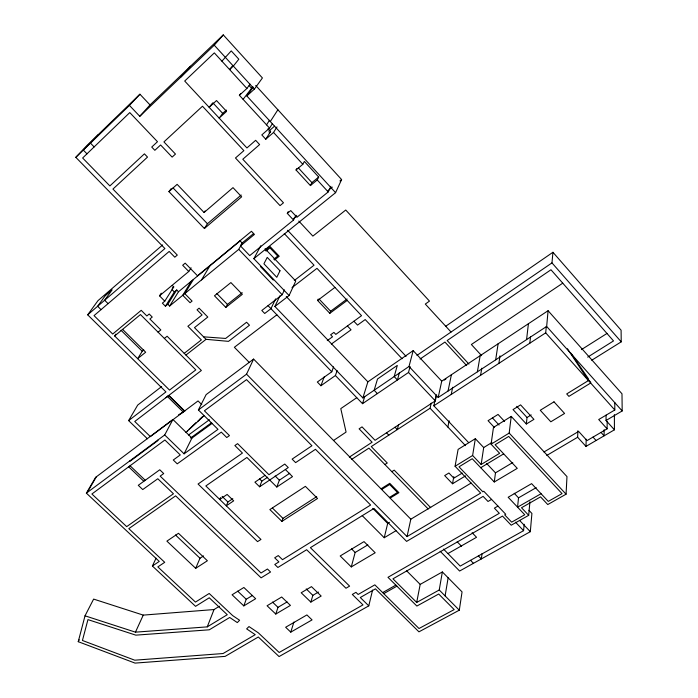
<?xml version="1.0" encoding="UTF-8"?>
<svg xmlns="http://www.w3.org/2000/svg" width="698" height="698" viewBox="0 0 698 698"><rect width="100%" height="100%" fill="white"/><g stroke="black" fill="none" stroke-linecap="round" stroke-linejoin="round"><path stroke-width="1.05" d="M543.951 451.99L578.642 431.425L587.018 440.613L607.112 428.842L607.164 421.26M577.9 430.745L577.63 437.245L585.98 446.397L614.423 429.811L606.03 420.484L606.073 415.109M604.154 429.706L604.093 435.831L601.004 432.42M585.98 446.397L586.207 439.199M219.416 606.23L214.033 609.546L143.256 615.113L93.628 599.093L85.016 615.819L78.246 641.689L135.037 663.1L225.122 656.382L258.304 637.012L279.069 656.565L368.78 605.855L360.281 597.523L375.428 588.85L418.94 631.83L459.301 610.183L462.059 591.895L442.358 571.95L439.225 589.993L416.689 602.444L392.957 578.817L502.508 516.092L511.206 525.21L528.691 515.325L521.511 507.743L540.549 496.871L547.755 504.549L566.069 494.193L566.977 476.594L511.233 416.392L493.469 427.42L491.078 444.181L499.646 453.299L481.14 464.502L472.616 455.497L475.338 438.684L483.697 447.549L481.14 464.502M440.15 551.228L459.607 571.034L530.314 531.684L531.911 513.458L528.918 510.29M606.03 420.484L622.188 410.948L546.665 326.446L548.078 310.706L441.729 381.143L438.196 397.485L409.011 366.476L413.172 350.64L441.729 381.143M528.691 515.325L529.922 501.801M607.112 428.842L598.71 419.524L614.798 409.988L545.705 332.841L546.281 326.507M591.73 360.247L621.229 341.846L551.978 262.893L552.938 252.275L445.804 326.202M443.544 549.099L460.209 566.095L523.579 530.672L524.181 524.25M514.234 493.303L518.527 497.84L517.558 507.167L541.055 493.713M526.344 424.009L513.03 409.586L520.595 404.875L533.935 419.367L526.344 424.009L527.025 417.5L516.747 406.349M529.826 343.198L530.532 336.829M526.58 339.594L528.412 323.732M566.069 494.193L509.182 433.083L511.233 416.392M494.271 481.986L472.223 458.726L459.005 466.814L482.841 491.802L483.793 491.244L505.727 514.251L504.68 514.854L511.651 522.165L524.748 514.74L508.161 497.255L531.606 483.644L548.27 501.408L562.03 493.617L508.72 436.416L495.118 444.731L517.27 468.358L494.271 481.986L495.484 472.851L486.558 463.402M482.048 553.671L481.332 558.941L478.392 555.931M498.895 363.361L500.004 355.849M495.667 359.845L498.11 343.8M445.106 595.909L448.133 577.796M480.59 375.297L481.786 368.212M477.38 371.825L480.172 355.683M462.207 473.087L453.848 478.165L448.901 473.008L444.67 475.591L452.513 483.758L453.796 476.594M407.039 536.596L410.825 519.181L253.61 359.086L246.551 374.172L407.039 536.596L480.678 493.076L455.07 466.255L458.106 449.381L475.338 438.684M416.689 602.444L420.187 584.392L442.358 571.95M447.88 427.045L449.119 420.772M451.24 394.44L452.679 387.285M448.046 391.037L451.397 374.739M468.55 442.523L433.833 405.782L436.093 395.522M349.34 457.12L372.113 442.218L359.104 428.834L362.035 426.879L375.053 440.298L435.308 400.888L436.651 394.745M384.895 464.528L387.268 463.018L371.266 446.58L430.081 408.234L431.224 403.095M368.78 605.855L372.575 590.089M362.262 515.665L384.232 537.739L387.687 523.395L389.475 522.322M398.61 424.532L397.31 429.602L395.033 427.228M337.143 370.621L335.406 375.533L362.532 403.671L408.505 372.462L410.066 366.494M351.286 566.924L375.184 552.764L364.016 541.622L340.188 555.966L351.286 566.924L355.16 552.476L367.863 544.868M399.369 372.845L397.424 379.991L394.196 376.58L397.31 365.394L377.513 378.988L374.154 390.252L377.365 393.602M310.846 602.086L321.167 596.04L311.474 586.643L301.187 592.759L310.846 602.086L312.861 595.35L318.454 592.052M362.532 403.671L364.705 396.604M279.95 295.76L274.89 306.474L362.89 397.93L367.872 381.841L413.172 350.64M290.778 632.144L312.058 619.894L306.902 614.938L285.648 627.258L290.778 632.144L293.893 622.066M275.78 614.057L290.429 605.402L281.687 597.008L267.072 605.759L275.78 614.057L277.996 607.339L287.105 601.929M281.896 521.38L317.546 498.477L305.384 486.349L269.856 509.575L281.896 521.38L282.96 518.378L316.691 496.662M335.406 375.533L320.932 385.741L317.328 382.024L331.786 371.781L333.548 366.886M243.811 605.899L255.66 598.71L243.872 587.489L232.076 594.783L243.811 605.899L246.228 599.259L252.571 595.385M320.932 385.741L324.195 376.859M265.004 475.355L254.918 482.17L259.604 486.785L288.265 467.555L284.767 464.065L268.966 474.719L237.582 443.64L234.868 445.551L242.442 453.054L198.058 484.028L257.545 541.631L260.965 539.441L205.823 485.956L246.909 457.46L276.809 487.038L279.383 480.18L289.775 473.244M318.183 299.093L317.616 300.463L329.822 313.315L330.634 311.238L347.089 299.006M85.016 615.819L135.447 632.161L207.245 626.874L214.033 609.546M259.604 486.785L261.837 481.14L267.692 477.196M232.818 498.686L227.906 502.002L226.3 505.823L233.69 500.841L227.12 494.446L219.739 499.463L220.559 497.561M195.693 568.329L207.385 560.756L178.479 533.298L166.892 541.133L195.693 568.329L199.994 558.243L203.563 555.913M274.89 306.474L289.085 295.551L295.751 281.041L265.048 248.732M135.447 632.161L143.256 615.113M289.085 295.551L253.845 258.67L335.59 192.665L341.619 179.569L255.721 85.479M275.597 298.919L270.955 308.673L264.708 313.481L261.811 310.479L282.175 294.731L284.435 289.906M207.245 626.874L227.26 614.711L209.252 597.785L195.562 606.335L152.382 566.008L156.082 558.173M253.575 233.577L242.11 243.009L240.461 245.905L249.727 255.599L293.526 220.062L287.306 213.405L290.752 210.587L296.982 217.261L328.217 191.924L330.869 186.322M191.924 438.082L172.929 419.481L164.711 434.967L184.098 453.831L191.924 438.082L212.157 423.346M202.752 416.392L199.375 419.507M196.007 422.622L189.018 429.349M197.438 421.566L199.122 420.013M317.232 179.971L318.698 177.039L304.372 161.439L302.827 164.3L296.039 169.998L310.409 185.581L317.232 179.971L328.217 191.924M293.526 220.062L295.961 215.272M187.343 430.893L187.596 430.396M184.098 453.831L217.994 429.349L198.38 409.953L206.137 394.614L253.61 359.086M78.246 641.689L79.197 639.813M310.409 185.581L311.91 182.632L318.698 177.039M178.618 414.813L184.743 411.035L168.933 395.461L167.965 396.01M182.606 412.422L181.637 412.946M183.766 411.558L184.743 411.035M287.306 213.405L288.23 211.625M253.845 258.67L260.808 245.713M225.82 307.408L242.302 294.355L230.898 282.577L214.478 295.786L225.82 307.408L227.426 304.433L242.215 292.706M296.039 169.998L296.825 168.55M130.29 465.374L130.064 465.767L145.245 480.268M165.714 397.747L168.933 395.461M169.631 306.047L178.479 291.755L176.725 289.975L167.834 304.232L169.631 306.047L238.733 249.361L242.372 242.965M87.18 492.552L96.368 476.795M152.382 566.008L159.249 561.436L86.378 493.146L95.582 477.38L172.929 419.481M147.383 438.763L128.633 420.615L137.689 405.093L161.666 386.535M201.513 279.898L209.889 265.868M193.407 279.453L184.778 293.622L192.09 301.056L190.048 302.714L182.736 295.289L191.4 281.111M143.823 349.986L142.235 351.269L137.663 358.65L145.673 352.22L122.604 329.369M167.834 304.232L165.409 306.221L162.364 303.15L164.78 301.161L159.51 295.83L188.765 271.496L191.078 267.796M165.409 306.221L174.343 291.947L176.725 289.975M272.482 123.563L269.559 128.127L261.811 134.915L265.772 139.216L273.537 132.446L276.993 126.931M164.78 301.161L173.75 286.948L172.275 285.456M265.772 139.216L270.606 131.573L268.006 128.746M171.176 188.617L168.942 191.627L204.392 228.508L207.437 223.753L241.194 195.012M159.51 295.83L161.212 293.186M270.3 121.531L277.891 109.769M266.54 124.837L269.48 120.292M168.942 191.627L177.126 184.342L204.078 212.497L205.107 210.944M114.664 335.965L140.455 314.554L195.824 369.879L169.527 390.086L114.664 335.965L115.868 334.159M335.59 192.665L246.839 95.958L254.395 89.108L262.422 77.949L223.273 34.9L150.035 104.927L139.792 116.304L129.427 105.398L139.923 94.221L150.035 104.927M128.633 420.615L165.95 391.918L87.678 314.824L97.947 300.681L162.634 244.928M246.839 95.958L253.121 87.294M243.105 99.352L252.798 86.7M269.559 128.127L239.388 95.303L246.9 88.463L250.05 84.179M239.388 95.303L240.67 93.576M226.353 110.066L222.688 113.399L219.172 118.102L226.562 111.383L216.52 100.556L209.164 107.335L212.166 103.487M232.661 65.725L229.59 69.564L233.333 66.074L238.821 59.208L231.239 50.893L221.894 61.162M139.792 116.304L214.242 45.187L223.273 34.9M180.948 76.998L190.537 66.205M87.678 314.824L164.911 248.54L75.812 157.32L87.084 145.428L139.923 94.221M75.812 157.32L129.427 105.398M185.956 432.446L203.938 415.834M268.782 131.207L274.497 126.207M269.088 132.908L270.606 131.573M204.078 212.497L232.992 187.64L241.656 196.827L204.392 228.508M172.162 288.265L173.75 286.948M178.479 291.755L240.697 240.461M240.461 245.905L254.43 234.423L251.454 231.291L197.508 275.789L185.179 263.155L182.675 265.257L188.765 271.496M293.43 218.701L296.816 215.952M328.095 190.554L332.318 187.125M339.926 180.939L341.619 179.569M158.08 332.169L160.828 329.945L149.878 318.995L152.243 317.049L149.215 314.013L146.85 315.967L141.214 310.322L112.71 334.037L94.038 315.618L169.178 251.437L174.805 257.196L177.301 255.075L112.936 189.071L147.514 157.085L144.416 153.857L109.883 185.93L82.643 158.001L129.767 112.587L157.486 141.711L151.736 147.051L154.843 150.306L160.601 144.983L172.136 157.102L175.468 154.066L163.925 141.912L202.49 106.227L243.864 150.646L235.47 157.992L280.038 205.631L283.475 202.795L242.799 159.24L259.621 144.573L255.66 140.307L246.935 147.95L184.708 81.038L214.321 52.891L246.9 88.463M265.284 250.329L270.004 246.516L279.226 256.236L274.489 260.014M266.008 251.097L269.986 247.895L277.743 256.07L273.756 259.246M164.362 338.443L167.11 336.235L201.364 370.498L134.749 421.487L150.367 436.608L198.049 400.922L201.792 404.639M184.211 353.345L201.373 339.891L187.884 326.28L202.08 314.938L197.037 309.825L199.087 308.176L207.803 317.049L194.48 327.632L206.058 339.333L228.525 341.357L249.474 325.216L246.586 322.249L225.655 338.443L203.58 336.829M185.938 355.073L206.058 339.333M294.268 280.552L314.039 265.205L284.269 233.577M292.017 287.637L316.979 268.337L361.547 315.679L335.817 334.403L333.906 332.396L330.616 334.787L332.536 336.794L327.275 340.624M276.87 314.807L234.371 347.29L249.43 362.594M317.616 300.463L334.927 287.401M86.378 493.146L164.711 434.967M198.38 409.953L246.551 374.172M329.822 313.315L347.185 300.428M188.512 435.02L209.426 419.707M190.519 438.056L211.442 422.796M331.384 344.053L351.042 329.814L347.403 325.975M416.959 355.387L551.978 262.893M356.757 397.686L340.781 408.618L346.077 432.088L333.487 440.517M362.89 397.93L409.011 366.476M420.039 359.042L444.931 342.064L466.674 365.569M562.754 283.161L471.368 344.498L481.629 355.666M276.809 487.038L292.497 476.621L285.36 469.51M444.233 380.096L445.926 378.979M438.196 397.485L546.665 326.446M351.591 459.415L368.91 448.125L428.214 508.999M433.833 405.782L545.705 332.841M581.434 349.611L607.094 333.382M391.831 471.656L394.213 470.155L430.718 507.664M587.681 357.123L613.525 340.921L550.966 269.76L447.165 340.537L468.925 364.086M381.125 488.74L389.772 483.33L398.916 492.683L390.252 498.032M381.71 489.481L389.676 484.499L397.476 492.465L389.493 497.404M527.025 417.5L531.204 414.926M483.697 447.549L491.872 442.532M455.07 466.255L472.616 455.497M491.078 444.181L509.182 433.083M452.513 483.758L465.522 475.896M480.739 467.712L503.668 453.857M410.825 519.181L471.141 483.042M384.232 537.739L396.01 530.698M495.484 472.851L512.794 462.512M546.796 455.445L577.63 437.245M491.575 499.402L488.024 501.478L483.129 496.357L406.602 541.395L373.98 508.432L310.401 547.66L349.602 586.128L345.972 588.24L306.64 549.719L277.883 567.474L274.776 564.473L278.912 561.907L274.68 557.815L278.266 555.573L282.507 559.683L370.621 505.038L315.47 449.303L295.629 462.617L292.122 459.11L311.936 445.734L246.525 379.633L204.409 410.79L229.459 435.596L226.754 437.533L221.301 432.141L177.231 463.838L173.27 459.999L180.267 454.939L164.903 440.01L91.892 494.001L126.678 526.632L173.453 493.774L157.792 478.749L142.741 489.56L138.274 485.311L159.763 469.771L163.707 473.567L160.174 476.115L261.035 572.997L267.456 569.018L270.554 572.002L261.096 577.839L175.626 495.85L128.807 528.639L164.719 562.326L157.827 566.898L195.457 602.095L209.191 593.483L232.722 615.636L239.606 620.26L237.303 622.59L229.703 617.468L209.321 629.797L135.831 635.145L87.948 619.615L82.434 640.476L134.749 660.195L223.072 653.529L255.241 634.674L246.647 628.889L248.985 626.56L258.356 632.85L279.165 652.473L362.977 604.904L352.307 594.443L355.945 592.349L358.118 594.478L374.843 584.854L419.001 628.514L454.189 609.581L438.702 594.024L416.863 606.047L387.975 577.307L499.314 513.3L494.385 508.144L497.944 506.085M518.527 497.84L536.212 487.64M447.933 553.575L476.533 537.294L472.118 532.731M382.679 592.602L395.836 585.125M383.734 593.64L396.892 586.172M237.686 591.145L246.228 599.259M175.486 534.991L199.994 558.243M129.706 460.968L130.029 461.282L158.01 440.508L157.678 440.185M272.49 602.077L277.996 607.339M128.659 466.814L143.832 481.297M306.221 588.92L312.861 595.35M222.112 496.365L227.906 502.002M272.464 508.074L282.96 518.378M259.508 478.845L261.837 481.14M168.75 395.792L184.569 411.366M167.599 396.673L183.408 412.23M101.044 309.642L97.641 306.282L105.18 295.812L112.134 289.818L104.665 300.245L108.077 303.63M120.998 330.25L142.235 351.269M351.522 548.864L355.16 552.476M275.152 475.984L279.383 480.18M406.672 570.851L420.187 584.392M439.225 589.993L459.301 610.183M372.784 508.345L387.687 523.395M172.109 289.679L174.343 291.947M216.886 293.622L227.426 304.433M457.173 541.77L461.596 546.298M470.531 560.328L473.462 563.33M86.971 153.822L83.306 150.061L98.584 134.548L90.461 143.125L94.143 146.92M268.049 305.654L331.786 371.781M386.526 432.786L388.803 435.151M238.733 249.361L282.175 294.731M173.034 187.884L207.437 223.753M239.894 240.688L242.11 243.009M260.433 266.592L273.302 280.055M286.276 296.554L367.872 381.841M519.809 520.638L530.314 531.684M515.473 522.174L523.579 530.672M319.187 299.163L330.634 311.238M353.903 321.246L357.551 325.102L365.202 319.562L402.083 358.746M430.081 408.234L465.496 445.656M408.505 372.462L435.308 400.888M287.602 230.261L406.062 356.338M494.559 427.656L488.05 420.676L498.049 414.42L504.575 421.435M298.805 221.065L312.861 236.107L345.746 210.028L429.471 301.108L425.3 304.066L451.056 332.03M492.605 418.085L499.061 425.021M212.768 102.711L222.688 113.399M298.334 167.886L311.91 182.632M273.537 132.446L302.827 164.3M214.242 45.187L254.395 89.108M249.16 85.653L251.332 88.035M593.012 437.105L596.092 440.499M570.99 353.197L588.493 378.866L588.466 379.712L590.683 382.19L590.665 383.036L568.914 396.368L566.706 393.925L588.44 380.558L567.457 348.721M548.078 310.706L621.988 393.794L622.188 410.948M552.938 252.275L621.098 330.215L621.229 341.846M614.781 402.502L614.798 409.988M614.388 414.612L614.423 429.811M280.003 270.78L276.801 277.307L263.923 263.8L267.247 257.379L280.003 270.78M553.994 401.83L540.261 410.267L550.818 421.793L564.577 413.452L553.994 401.83"/></g></svg>
